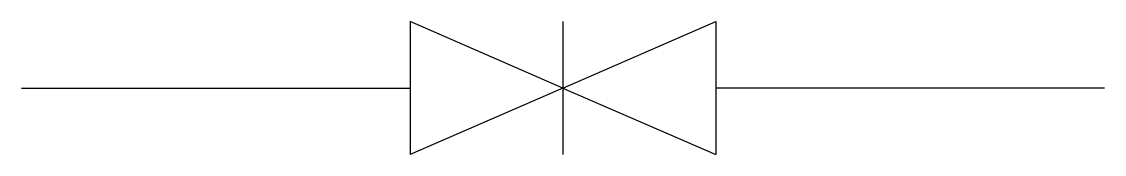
# Model space of a CAD drawing. Header units: metres. Extents: x 66154 to 68737, y -106257 to -105941.
import ezdxf

# ---------------------------------------------------------------- set-up
doc = ezdxf.new("R2010")
doc.units = ezdxf.units.M
doc.layers.add('DET1', color=1, linetype='Continuous')
doc.layers.add('G', color=3, linetype='Continuous')

msp = doc.modelspace()

# ---------------------------------------------------------------- linework, layer by layer
at = {"layer": 'DET1'}
for p, q in [((67445.52, -106098.86), (67081.15, -105940.71)), ((67081.15, -105940.71), (67081.15, -106257.01)), ((67445.52, -105940.71), (67445.52, -106257.01)), ((67445.52, -106098.86), (67809.9, -105940.71)), ((67809.9, -105940.71), (67809.9, -106257.01)), ((67445.52, -106098.86), (67081.15, -106257.01)), ((67445.52, -106098.86), (67809.9, -106257.01))]:
    msp.add_line(p, q, dxfattribs=at)
at = {"layer": 'G'}
for p, q in [((66154.12, -106098.86), (67081.15, -106098.86)), ((68736.93, -106098.86), (67809.9, -106098.86))]:
    msp.add_line(p, q, dxfattribs=at)

doc.saveas('drawing.dxf')
